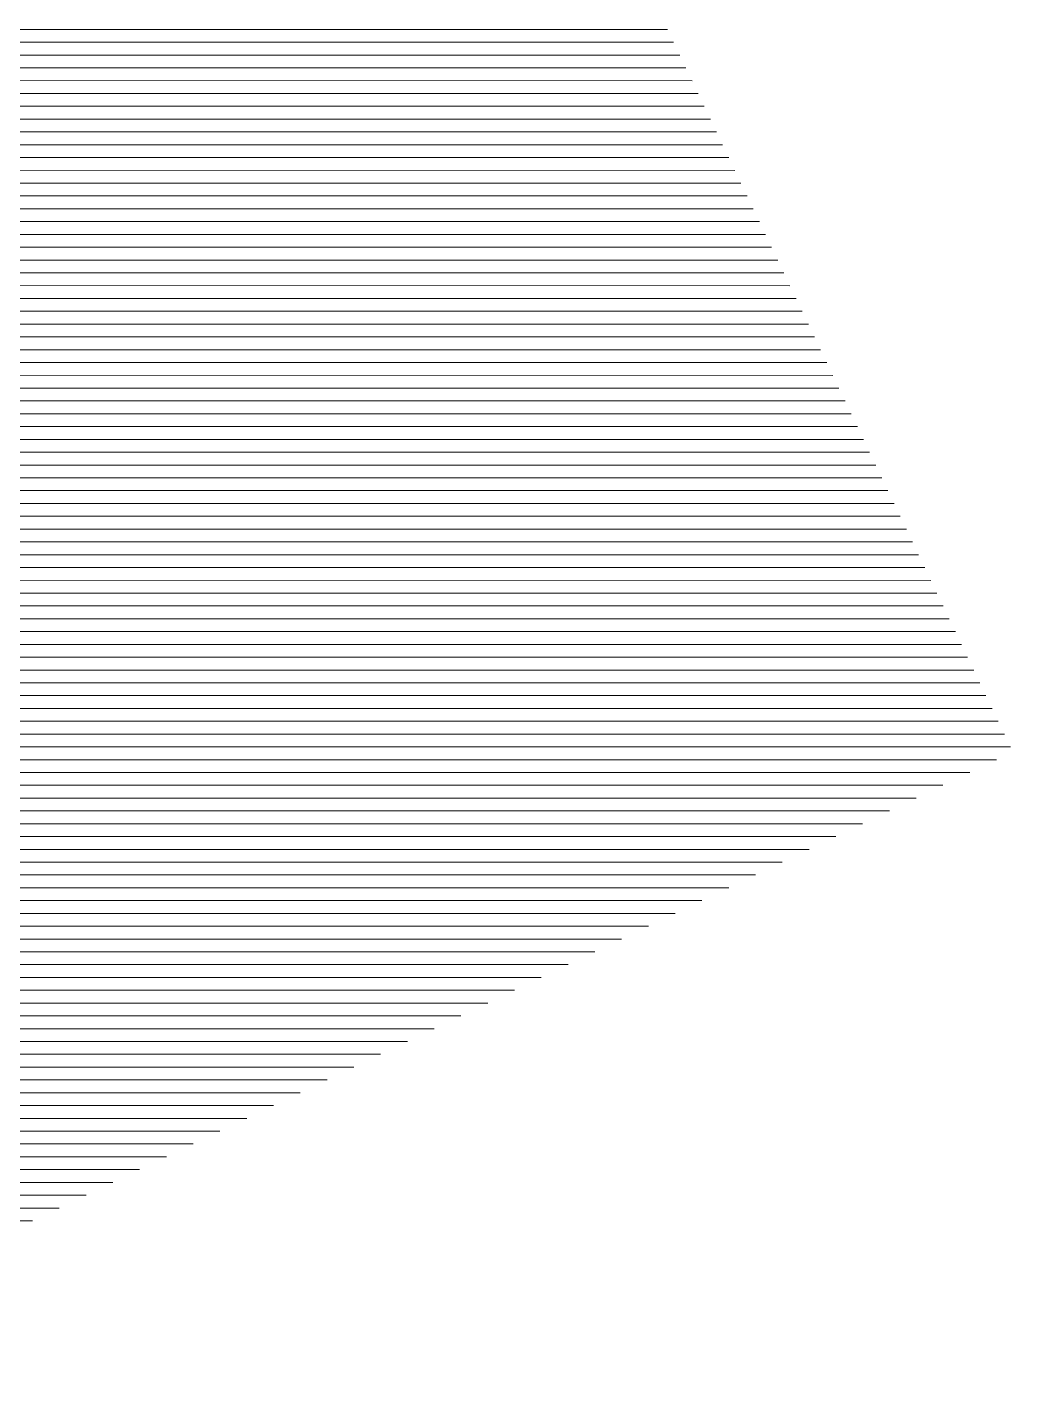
# Model space of a CAD drawing. Header units: metres. Extents: x 678805 to 1359287, y 2747329 to 5497370.
# Drawn here: x 679481.92 to 679483.752, y 2747428.636 to 2747431.158 of the extents above; entities that cross this region are included whole.
import ezdxf

# ---------------------------------------------------------------- set-up
doc = ezdxf.new("R2010")
doc.units = ezdxf.units.M
doc.layers.add('02-L-Waterfeatures 01', color=7, linetype='Continuous', true_color=0x4da6ff)
doc.layers.add('XREF_MON_WATERFEATURE$0$3-TR terra compactada', color=45, linetype='Continuous', lineweight=0)

# ---------------------------------------------------------------- blocks, each defined once
blk = doc.blocks.new('XREF_MON_WATERFEATURE$0$Long Section P3')
at = {"layer": 'XREF_MON_WATERFEATURE$0$3-TR terra compactada'}
h = blk.add_hatch(dxfattribs=at)
h.set_pattern_fill('LINE', color=256, scale=0.007499999999999998, angle=-115.5575462493651, style=0)
h.set_pattern_definition([(244.4424537506349, (0, 2.328306436538696e-10), (0.02148250488437958, -0.01027312708685177), [])])
h.paths.add_polyline_path([(21.2062756465748, 0.8865808742120862), (20.83054227521643, 0.2357915844768286), (15.68991379067302, 0.2357915849424899), (15.3597911875695, -0.3359975351486355), (10.27471554419026, -0.3359909378923476), (9.89259118726477, -0.9077734595630318), (4.270151617005467, -0.9077734604943544), (4.270151616539806, 1.006281063659117), (3.921244190540165, 1.006281063891947), (2.121245155576617, 0.4349742957856506), (2.121245155576617, -0.1980202572885901), (1.170754761435091, -0.1980202568229288), (1.170754756778479, 0.1844504361506552), (0.8449240075424314, 0.1870725806802511), (-1, 0.2227650315035135), (-1.000000000931323, -2.499999999301508), (33.51064929459244, -2.499999999534339), (33.51064929412678, 2.45641784905456), (28.92329469230026, 2.376082728151232), (28.92329469747826, 1.537370169302449), (26.17621750343576, 1.537370156729594), (25.80048412829638, 0.8865808739792556)])
blk = doc.blocks.new('XREF_MON_WATERFEATURE')
at = {"rotation": 115.557582887388}
blk.add_blockref('XREF_MON_WATERFEATURE$0$Long Section P3', (679481.0655621624, 2747429.634421171), dxfattribs=at)

msp = doc.modelspace()

# ---------------------------------------------------------------- block references
at = {"layer": '02-L-Waterfeatures 01', "color": 18, "true_color": 0x000000}
msp.add_blockref('XREF_MON_WATERFEATURE', (0, 0), dxfattribs=at)

doc.saveas('drawing.dxf')
